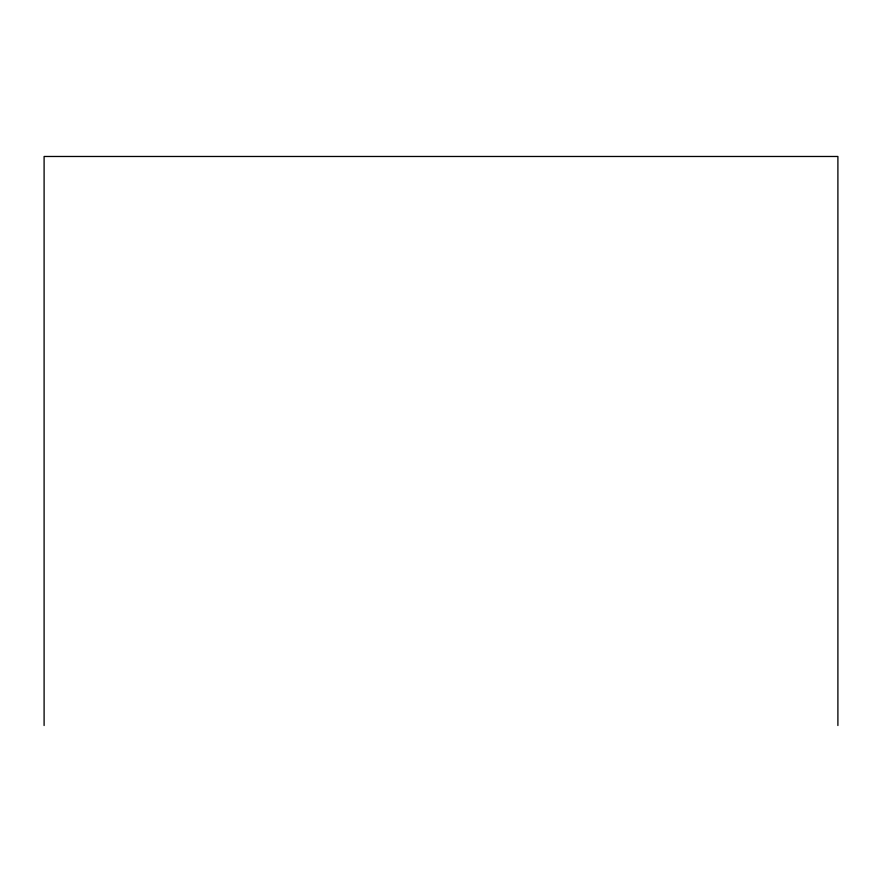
<?xml version="1.0" encoding="UTF-8"?>
<svg xmlns="http://www.w3.org/2000/svg" width="882" height="882" viewBox="0 0 882 882"><rect width="100%" height="100%" fill="white"/><g stroke="black" fill="none" stroke-linecap="round" stroke-linejoin="round"><path stroke-width="1.32" d="M837.9 725.522L837.9 156.478L44.1 156.478L44.1 725.522"/></g></svg>
